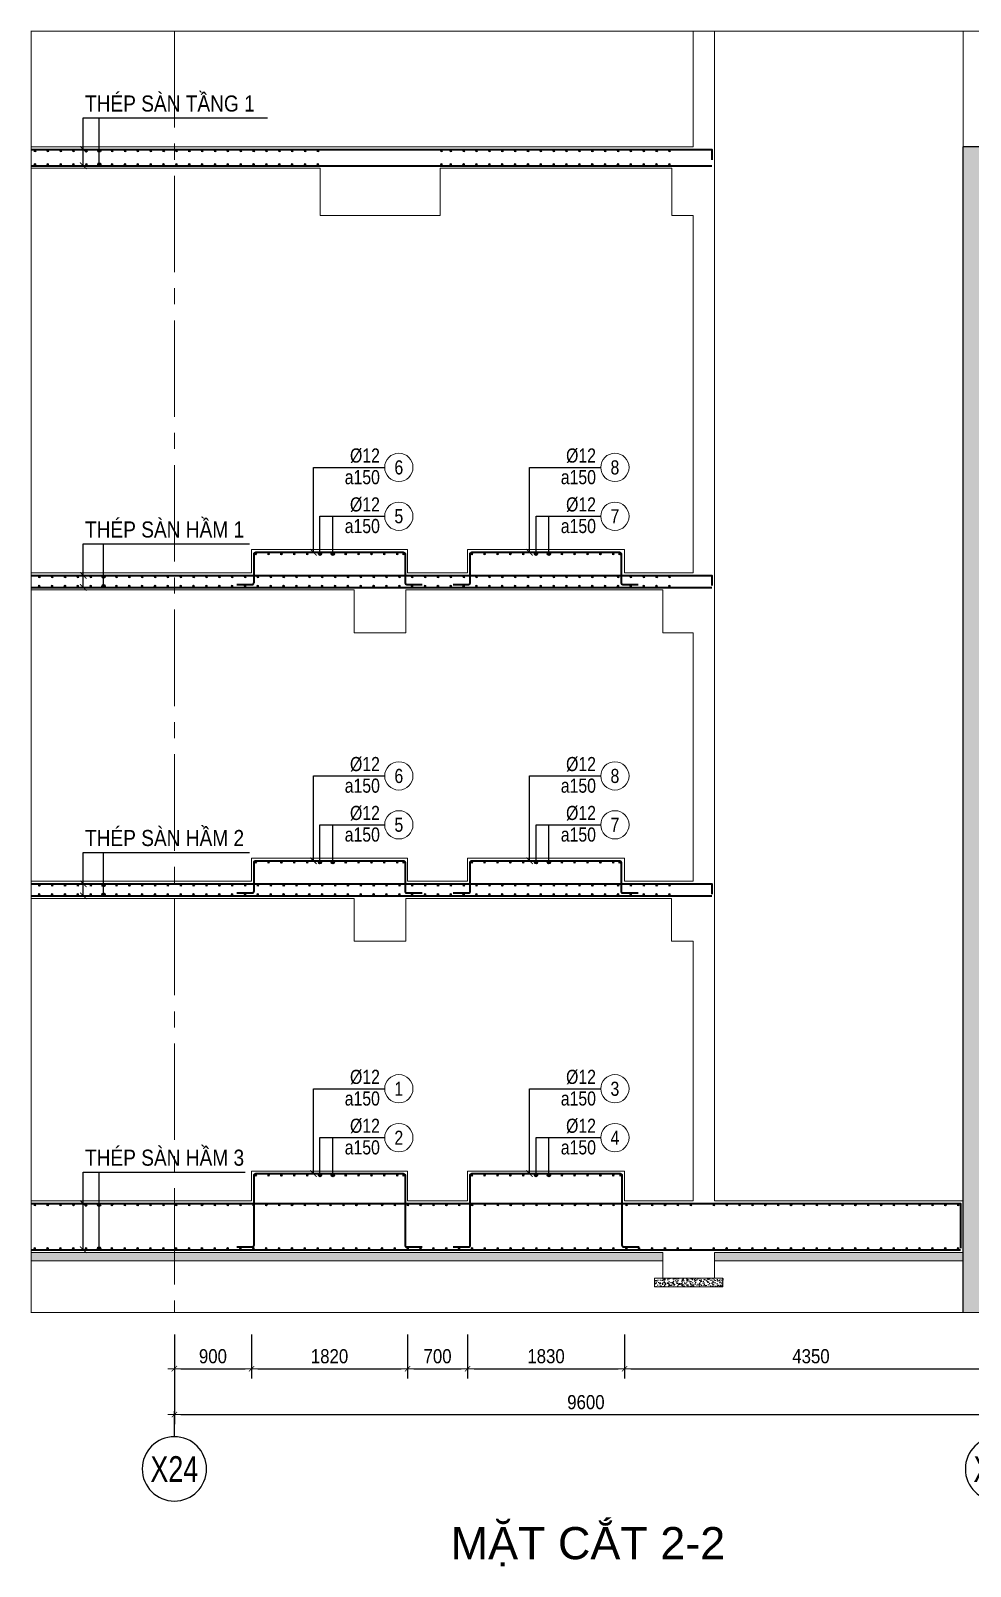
# Model space of a CAD drawing. Extents: x 517991 to 692152, y -83926 to 3506.
# Drawn here: x 531589 to 542547, y -82276 to -64359 of the extents above; entities that cross this region are included whole.
import ezdxf
from ezdxf.enums import TextEntityAlignment as Align

# ---------------------------------------------------------------- set-up
doc = ezdxf.new("R2010")
doc.units = 0
doc.header["$LTSCALE"] = 300
doc.header["$MEASUREMENT"] = 0
doc.linetypes.add('CENTER2', pattern=[1.125, 0.75, -0.125, 0.125, -0.125])
doc.linetypes.add('HIDDEN', pattern=[0.375, 0.25, -0.125])
doc.layers.get('0').update_dxf_attribs({"linetype": 'CONTINUOUS'})
doc.layers.get('DEFPOINTS').update_dxf_attribs({"linetype": 'CONTINUOUS'})
for name, color, linetype, lineweight in [('00-TT.Dim', 8, 'CONTINUOUS', 13), ('B-CONTOUR2', 2, 'CONTINUOUS', 40), ('kata_text', 7, 'CONTINUOUS', 30), ('kata_thep chu', 4, 'CONTINUOUS', 35), ('NDC_S_AXIS', 5, 'CENTER2', 15), ('NDC_S_DIM', 1, 'CONTINUOUS', 15), ('NDC_S_REBAR', 4, 'CONTINUOUS', 35), ('NDC_S_SLAB', 2, 'CONTINUOUS', 18), ('NDC_S_THIN LINE', 1, 'CONTINUOUS', 5), ('NDC_S_WALL', 6, 'CONTINUOUS', 25)]:
    doc.layers.add(name, color=color, linetype=linetype, lineweight=lineweight)
doc.layers.add('A-SYM', color=7, linetype='CONTINUOUS')
doc.styles.add('Heerim', font='', dxfattribs={"width": 0.8})
doc.styles.add('kata_text', font='arial.ttf', dxfattribs={"width": 0.8})
doc.styles.add('NDC_ARIAL', font='arial.ttf', dxfattribs={"width": 0.85})
doc.styles.add('NDC_DIM', font='', dxfattribs={"width": 0.75})
doc.styles.get("Standard").update_dxf_attribs({"font": 'arial.ttf'})
doc.styles.get('Heerim').set_extended_font_data('Dotum')
doc.styles.get('NDC_DIM').set_extended_font_data('Dotum')
doc.dimstyles.new('NDC_1-75', dxfattribs={"dimscale": 75, "dimtxt": 2.2, "dimasz": 1, "dimexe": 1.5, "dimexo": 0, "dimgap": 0.8, "dimtad": 1, "dimdec": 0, "dimdsep": 46, "dimtxsty": 'NDC_ARIAL', "dimblk": 'DIMMARK', "dimcen": 49999.938995, "dimdle": 1.5, "dimclrd": 1, "dimclre": 1, "dimclrt": 3, "dimadec": 0, "dimazin": 0, "dimtfac": 1, "dimtdec": 0, "dimtix": 1, "dimtmove": 1, "dimatfit": 3, "dimfxl": 1, "dimarcsym": 0})
doc.dimstyles.new('NDC_dim_25', dxfattribs={"dimscale": 25, "dimtxt": 2.2, "dimasz": 1.5, "dimexe": 1.5, "dimexo": 2.5, "dimgap": 1, "dimtad": 1, "dimdec": 0, "dimzin": 0, "dimdsep": 46, "dimtxsty": 'NDC_DIM', "dimblk": 'DIMMARK', "dimcen": 0.09, "dimdle": 1.2, "dimclrd": 1, "dimclre": 1, "dimclrt": 3, "dimadec": 0, "dimazin": 0, "dimtfac": 1, "dimtdec": 0, "dimtix": 1, "dimtofl": 0, "dimtmove": 0, "dimatfit": 3, "dimfxl": 6, "dimfxlon": 1, "dimtolj": 1, "dimtzin": 0, "dimarcsym": 0})
pattern_1 = [(50, (-126150, 0), (71.7260183, -6.2752135), [7.5, -82.5]), (355, (-126150, 0), (-13.875133, 75.219213), [6, -66]), (100.451444, (-126144.02, -0.52), (57.850885, 68.943999), [6.374019, -70.114211]), (46.1842, (-126150, 20), (106.724133, -16.551928), [11.25, -123.75]), (96.635635, (-126141.11, 18.62), (93.466195, 97.41186), [9.561034, -105.171376]), (351.184164, (-126150, 20), (93.466195, 97.41186), [9, -99]), (21, (-126140, 15), (59.690705, -40.261889), [7.5, -82.5]), (326, (-126140, 15), (24.331533, 72.5150045), [6, -66]), (71.451445, (-126135.026, 11.645), (84.022238, 32.253115), [6.374019, -70.114211]), (37.5, (-126150, 0), (1.2159855, 33.2893854), [0, -65.2, 0, -67, 0, -66.25]), (7.5, (-126150, 0), (26.3069537, 39.4411712), [0, -38.2, 0, -63.7, 0, -25.25]), (327.5, (-126172.3, 0), (53.3822436, -2.2554872), [0, -25, 0, -78, 0, -103.5]), (317.5, (-126182.3, 0), (58.318617, 10.0104982), [0, -32.5, 0, -51.8, 0, -73.5])]

# ---------------------------------------------------------------- blocks, each defined once
blk = doc.blocks.new('*U1')
for q in [(0, 0), (0, 2)]:
    blk.add_line((0, 4), q)
blk.add_circle((0, 9), 5)
at = {"style": 'Heerim', "width": 0.8}
blk.add_attdef('NO', text='', height=4, dxfattribs=at).set_placement((-0.01, 9.02), align=Align.MIDDLE_CENTER)
blk = doc.blocks.new('DIMMARK')
at = {"layer": 'NDC_S_DIM', "color": 1}
blk.add_line((-1.5, 0), (1, 0), dxfattribs=at)
at = {"layer": 'NDC_S_DIM', "color": 2, "const_width": 0.1}
blk.add_lwpolyline([(-0.42, -0.42), (0.42, 0.42)], dxfattribs=at)
blk = doc.blocks.new('*D342')
at = {"layer": 'DEFPOINTS', "color": 0, "transparency": 16777216}
for p in [(533264, -79570), (534164, -79570), (534164, -79971)]:
    blk.add_point(p, dxfattribs=at)
at = {"layer": 'NDC_S_DIM', "color": 1, "lineweight": -2, "transparency": 16777216}
for p, q in [((533264, -79570), (533264, -80083)), ((534164, -79570), (534164, -80083)), ((533339, -79971), (534089, -79971))]:
    blk.add_line(p, q, dxfattribs=at)
at = {"layer": 'NDC_S_DIM', "color": 1, "lineweight": -2, "transparency": 16777216, "xscale": 75, "yscale": 75, "zscale": 75, "rotation": 180}
blk.add_blockref('DIMMARK', (533264, -79971), dxfattribs=at)
at = {"layer": 'NDC_S_DIM', "color": 1, "lineweight": -2, "transparency": 16777216, "xscale": 75, "yscale": 75, "zscale": 75}
blk.add_blockref('DIMMARK', (534164, -79971), dxfattribs=at)
at = {"layer": 'NDC_S_DIM', "color": 3, "transparency": 16777216, "insert": (533714, -79826), "char_height": 165, "attachment_point": 5, "style": 'NDC_ARIAL'}
blk.add_mtext('900', dxfattribs=at)
blk = doc.blocks.new('*D343')
at = {"layer": 'DEFPOINTS', "color": 0, "transparency": 16777216}
for p in [(535984, -79570), (536684, -79570), (536684, -79971)]:
    blk.add_point(p, dxfattribs=at)
at = {"layer": 'NDC_S_DIM', "color": 1, "lineweight": -2, "transparency": 16777216}
for p, q in [((535984, -79570), (535984, -80083)), ((536684, -79570), (536684, -80083)), ((536059, -79971), (536609, -79971))]:
    blk.add_line(p, q, dxfattribs=at)
at = {"layer": 'NDC_S_DIM', "color": 1, "lineweight": -2, "transparency": 16777216, "xscale": 75, "yscale": 75, "zscale": 75, "rotation": 180}
blk.add_blockref('DIMMARK', (535984, -79971), dxfattribs=at)
at = {"layer": 'NDC_S_DIM', "color": 1, "lineweight": -2, "transparency": 16777216, "xscale": 75, "yscale": 75, "zscale": 75}
blk.add_blockref('DIMMARK', (536684, -79971), dxfattribs=at)
at = {"layer": 'NDC_S_DIM', "color": 3, "transparency": 16777216, "insert": (536334, -79826), "char_height": 165, "attachment_point": 5, "style": 'NDC_ARIAL'}
blk.add_mtext('700', dxfattribs=at)
blk = doc.blocks.new('*D344')
at = {"layer": 'DEFPOINTS', "color": 0, "transparency": 16777216}
for p in [(536684, -79570), (538514, -79570), (538514, -79971)]:
    blk.add_point(p, dxfattribs=at)
at = {"layer": 'NDC_S_DIM', "color": 1, "lineweight": -2, "transparency": 16777216}
for p, q in [((536684, -79570), (536684, -80083)), ((538514, -79570), (538514, -80083)), ((536759, -79971), (538439, -79971))]:
    blk.add_line(p, q, dxfattribs=at)
at = {"layer": 'NDC_S_DIM', "color": 1, "lineweight": -2, "transparency": 16777216, "xscale": 75, "yscale": 75, "zscale": 75, "rotation": 180}
blk.add_blockref('DIMMARK', (536684, -79971), dxfattribs=at)
at = {"layer": 'NDC_S_DIM', "color": 1, "lineweight": -2, "transparency": 16777216, "xscale": 75, "yscale": 75, "zscale": 75}
blk.add_blockref('DIMMARK', (538514, -79971), dxfattribs=at)
at = {"layer": 'NDC_S_DIM', "color": 3, "transparency": 16777216, "insert": (537599, -79826), "char_height": 165, "attachment_point": 5, "style": 'NDC_ARIAL'}
blk.add_mtext('1830', dxfattribs=at)
blk = doc.blocks.new('*D345')
at = {"layer": 'DEFPOINTS', "color": 0, "transparency": 16777216}
for p in [(533264, -79570), (542864, -79570), (542864, -80506)]:
    blk.add_point(p, dxfattribs=at)
at = {"layer": 'NDC_S_DIM', "color": 1, "lineweight": -2, "transparency": 16777216}
for p, q in [((533264, -79570), (533264, -80619)), ((542864, -79570), (542864, -80619)), ((533339, -80506), (542789, -80506))]:
    blk.add_line(p, q, dxfattribs=at)
at = {"layer": 'NDC_S_DIM', "color": 1, "lineweight": -2, "transparency": 16777216, "xscale": 75, "yscale": 75, "zscale": 75, "rotation": 180}
blk.add_blockref('DIMMARK', (533264, -80506), dxfattribs=at)
at = {"layer": 'NDC_S_DIM', "color": 1, "lineweight": -2, "transparency": 16777216, "xscale": 75, "yscale": 75, "zscale": 75}
blk.add_blockref('DIMMARK', (542864, -80506), dxfattribs=at)
at = {"layer": 'NDC_S_DIM', "color": 3, "transparency": 16777216, "insert": (538064, -80362), "char_height": 165, "attachment_point": 5, "style": 'NDC_ARIAL'}
blk.add_mtext('9600', dxfattribs=at)
blk = doc.blocks.new('*D341')
at = {"layer": 'DEFPOINTS', "color": 0, "transparency": 16777216}
for p in [(534164, -79570), (535984, -79570), (535984, -79971)]:
    blk.add_point(p, dxfattribs=at)
at = {"layer": 'NDC_S_DIM', "color": 1, "lineweight": -2, "transparency": 16777216}
for p, q in [((534164, -79570), (534164, -80083)), ((535984, -79570), (535984, -80083)), ((534239, -79971), (535909, -79971))]:
    blk.add_line(p, q, dxfattribs=at)
at = {"layer": 'NDC_S_DIM', "color": 1, "lineweight": -2, "transparency": 16777216, "xscale": 75, "yscale": 75, "zscale": 75, "rotation": 180}
blk.add_blockref('DIMMARK', (534164, -79971), dxfattribs=at)
at = {"layer": 'NDC_S_DIM', "color": 1, "lineweight": -2, "transparency": 16777216, "xscale": 75, "yscale": 75, "zscale": 75}
blk.add_blockref('DIMMARK', (535984, -79971), dxfattribs=at)
at = {"layer": 'NDC_S_DIM', "color": 3, "transparency": 16777216, "insert": (535074, -79826), "char_height": 165, "attachment_point": 5, "style": 'NDC_ARIAL'}
blk.add_mtext('1820', dxfattribs=at)
blk = doc.blocks.new('*D346')
at = {"layer": 'DEFPOINTS', "color": 0, "transparency": 16777216}
for p in [(538514, -79570), (542864, -79570), (542864, -79971)]:
    blk.add_point(p, dxfattribs=at)
at = {"layer": 'NDC_S_DIM', "color": 1, "lineweight": -2, "transparency": 16777216}
for p, q in [((538514, -79570), (538514, -80083)), ((542864, -79570), (542864, -80083)), ((538589, -79971), (542789, -79971))]:
    blk.add_line(p, q, dxfattribs=at)
at = {"layer": 'NDC_S_DIM', "color": 1, "lineweight": -2, "transparency": 16777216, "xscale": 75, "yscale": 75, "zscale": 75, "rotation": 180}
blk.add_blockref('DIMMARK', (538514, -79971), dxfattribs=at)
at = {"layer": 'NDC_S_DIM', "color": 1, "lineweight": -2, "transparency": 16777216, "xscale": 75, "yscale": 75, "zscale": 75}
blk.add_blockref('DIMMARK', (542864, -79971), dxfattribs=at)
at = {"layer": 'NDC_S_DIM', "color": 3, "transparency": 16777216, "insert": (540689, -79826), "char_height": 165, "attachment_point": 5, "style": 'NDC_ARIAL'}
blk.add_mtext('4350', dxfattribs=at)
blk = doc.blocks.new('kata_block_THEP')
at = {"layer": 'kata_thep chu', "color": 0}
for p, q in [((-0.5, 0), (0.5, 0)), ((-0.35, 0.35), (0.35, -0.35)), ((0.35, 0.35), (-0.35, -0.35)), ((0, 0.5), (0, -0.5))]:
    blk.add_line(p, q, dxfattribs=at)
at = {"layer": 'kata_thep chu', "color": 0, "const_width": 0.0833}
blk.add_lwpolyline([(-0.5, 0, 1), (0.5, 0, 1), (-0.5, 0, 1)], format="xyb", dxfattribs=at)
blk = doc.blocks.new('*U347')
at = {"layer": 'NDC_S_REBAR', "xscale": 24, "yscale": 24, "zscale": 24}
blk.add_blockref('kata_block_THEP', (0, 254), dxfattribs=at)
at = {"layer": 'NDC_S_REBAR', "xscale": -24, "yscale": 24, "zscale": 24, "rotation": 180}
blk.add_blockref('kata_block_THEP', (0, -254), dxfattribs=at)
blk = doc.blocks.new('*U348')
at = {"layer": 'NDC_S_REBAR', "color": 0, "linetype": 'ByBlock', "lineweight": -2, "transparency": 16777216}
for p in [(-2850, 0), (-2700, 0), (-2550, 0), (-2400, 0), (-2250, 0), (-2100, 0), (-1950, 0), (-1800, 0), (-1650, 0), (-1500, 0), (-1350, 0), (-1200, 0), (-1050, 0), (-900, 0), (-750, 0), (-600, 0), (-450, 0), (-300, 0), (-150, 0), (0, 0)]:
    blk.add_blockref('*U347', p, dxfattribs=at)
blk = doc.blocks.new('*U349')
at = {"layer": 'NDC_S_REBAR', "xscale": 24, "yscale": 24, "zscale": 24}
blk.add_blockref('kata_block_THEP', (0, 254), dxfattribs=at)
at = {"layer": 'NDC_S_REBAR', "xscale": -24, "yscale": 24, "zscale": 24, "rotation": 180}
blk.add_blockref('kata_block_THEP', (0, -254), dxfattribs=at)
blk = doc.blocks.new('*U350')
at = {"layer": 'NDC_S_REBAR', "color": 0, "linetype": 'ByBlock', "lineweight": -2, "transparency": 16777216}
for p in [(-7650, 0), (-7500, 0), (-7350, 0), (-7200, 0), (-7050, 0), (-6900, 0), (-6750, 0), (-6600, 0), (-6450, 0), (-6300, 0), (-6150, 0), (-6000, 0), (-5850, 0), (-5700, 0), (-5550, 0), (-5400, 0), (-5250, 0), (-5100, 0), (-4950, 0), (-4800, 0), (-4650, 0), (-4500, 0), (-4350, 0), (-4200, 0), (-4050, 0), (-3900, 0), (-3750, 0), (-3600, 0), (-3450, 0), (-3300, 0), (-3150, 0), (-3000, 0), (-2850, 0), (-2700, 0), (-2550, 0), (-2400, 0), (-2250, 0), (-2100, 0), (-1950, 0), (-1800, 0), (-1650, 0), (-1500, 0), (-1350, 0), (-1200, 0), (-1050, 0), (-900, 0), (-750, 0), (-600, 0), (-450, 0), (-300, 0), (-150, 0), (0, 0)]:
    blk.add_blockref('*U349', p, dxfattribs=at)
blk = doc.blocks.new('*U351')
at = {"layer": 'NDC_S_REBAR', "xscale": 24, "yscale": 24, "zscale": 24}
blk.add_blockref('kata_block_THEP', (0, 0), dxfattribs=at)
blk = doc.blocks.new('*U352')
at = {"layer": 'NDC_S_REBAR', "color": 0, "linetype": 'ByBlock', "lineweight": -2, "transparency": 16777216}
for p in [(0, 0), (150, 0), (300, 0), (450, 0), (600, 0), (750, 0), (900, 0), (1050, 0), (1200, 0), (1350, 0), (1500, 0), (1650, 0)]:
    blk.add_blockref('*U351', p, dxfattribs=at)
blk = doc.blocks.new('*U265')
blk.add_circle((2.5, 0), 2.5)
at = {"layer": 'kata_text', "color": 3, "style": 'kata_text', "width": 0.8}
for tag, p in [('DK2', (-0.85, 0.85)), ('KC2', (-0.85, -2.97))]:
    blk.add_attdef(tag, text='', height=2.5, dxfattribs=at).set_placement(p, align=Align.RIGHT)
at = {"layer": 'kata_text', "color": 7, "style": 'kata_text', "width": 0.8}
blk.add_attdef('SH3', text='', height=2.5, dxfattribs=at).set_placement((2.5, 0), align=Align.MIDDLE)
blk = doc.blocks.new('*U353')
at = {"layer": 'NDC_S_REBAR', "xscale": 24, "yscale": 24, "zscale": 24}
blk.add_blockref('kata_block_THEP', (0, 0), dxfattribs=at)
blk = doc.blocks.new('*U354')
at = {"layer": 'NDC_S_REBAR', "color": 0, "linetype": 'ByBlock', "lineweight": -2, "transparency": 16777216}
for p in [(0, 0), (150, 0), (300, 0), (450, 0), (600, 0), (750, 0), (900, 0), (1050, 0), (1200, 0), (1350, 0), (1500, 0), (1650, 0)]:
    blk.add_blockref('*U353', p, dxfattribs=at)
blk = doc.blocks.new('*U355')
at = {"layer": 'NDC_S_REBAR', "xscale": 24, "yscale": 24, "zscale": 24}
blk.add_blockref('kata_block_THEP', (0, 55), dxfattribs=at)
at = {"layer": 'NDC_S_REBAR', "xscale": -24, "yscale": 24, "zscale": 24, "rotation": 180}
blk.add_blockref('kata_block_THEP', (0, -55), dxfattribs=at)
blk = doc.blocks.new('*U356')
at = {"layer": 'NDC_S_REBAR', "color": 0, "linetype": 'ByBlock', "lineweight": -2, "transparency": 16777216}
for p in [(-7350, 0), (-7200, 0), (-7050, 0), (-6900, 0), (-6750, 0), (-6600, 0), (-6450, 0), (-6300, 0), (-6150, 0), (-6000, 0), (-5850, 0), (-5700, 0), (-5550, 0), (-5400, 0), (-5250, 0), (-5100, 0), (-4950, 0), (-4800, 0), (-4650, 0), (-4500, 0), (-4350, 0), (-4200, 0), (-4050, 0), (-3900, 0), (-3750, 0), (-3600, 0), (-3450, 0), (-3300, 0), (-3150, 0), (-3000, 0), (-2850, 0), (-2700, 0), (-2550, 0), (-2400, 0), (-2250, 0), (-2100, 0), (-1950, 0), (-1800, 0), (-1650, 0), (-1500, 0), (-1350, 0), (-1200, 0), (-1050, 0), (-900, 0), (-750, 0), (-600, 0), (-450, 0), (-300, 0), (-150, 0), (0, 0)]:
    blk.add_blockref('*U355', p, dxfattribs=at)
blk = doc.blocks.new('*U357')
at = {"layer": 'NDC_S_REBAR', "xscale": 24, "yscale": 24, "zscale": 24}
blk.add_blockref('kata_block_THEP', (0, 55), dxfattribs=at)
at = {"layer": 'NDC_S_REBAR', "xscale": -24, "yscale": 24, "zscale": 24, "rotation": 180}
blk.add_blockref('kata_block_THEP', (0, -55), dxfattribs=at)
blk = doc.blocks.new('*U358')
at = {"layer": 'NDC_S_REBAR', "color": 0, "linetype": 'ByBlock', "lineweight": -2, "transparency": 16777216}
for p in [(-7350, 0), (-7200, 0), (-7050, 0), (-6900, 0), (-6750, 0), (-6600, 0), (-6450, 0), (-6300, 0), (-6150, 0), (-6000, 0), (-5850, 0), (-5700, 0), (-5550, 0), (-5400, 0), (-5250, 0), (-5100, 0), (-4950, 0), (-4800, 0), (-4650, 0), (-4500, 0), (-4350, 0), (-4200, 0), (-4050, 0), (-3900, 0), (-3750, 0), (-3600, 0), (-3450, 0), (-3300, 0), (-3150, 0), (-3000, 0), (-2850, 0), (-2700, 0), (-2550, 0), (-2400, 0), (-2250, 0), (-2100, 0), (-1950, 0), (-1800, 0), (-1650, 0), (-1500, 0), (-1350, 0), (-1200, 0), (-1050, 0), (-900, 0), (-750, 0), (-600, 0), (-450, 0), (-300, 0), (-150, 0), (0, 0)]:
    blk.add_blockref('*U357', p, dxfattribs=at)
blk = doc.blocks.new('*U359')
at = {"layer": 'NDC_S_REBAR', "xscale": 24, "yscale": 24, "zscale": 24}
blk.add_blockref('kata_block_THEP', (0, 0), dxfattribs=at)
blk = doc.blocks.new('*U360')
at = {"layer": 'NDC_S_REBAR', "color": 0, "linetype": 'ByBlock', "lineweight": -2, "transparency": 16777216}
for p in [(0, 0), (150, 0), (300, 0), (450, 0), (600, 0), (750, 0), (900, 0), (1050, 0), (1200, 0), (1350, 0), (1500, 0), (1650, 0)]:
    blk.add_blockref('*U359', p, dxfattribs=at)
blk = doc.blocks.new('*U361')
at = {"layer": 'NDC_S_REBAR', "xscale": 24, "yscale": 24, "zscale": 24}
blk.add_blockref('kata_block_THEP', (0, 0), dxfattribs=at)
blk = doc.blocks.new('*U362')
at = {"layer": 'NDC_S_REBAR', "color": 0, "linetype": 'ByBlock', "lineweight": -2, "transparency": 16777216}
for p in [(0, 0), (150, 0), (300, 0), (450, 0), (600, 0), (750, 0), (900, 0), (1050, 0), (1200, 0), (1350, 0), (1500, 0), (1650, 0)]:
    blk.add_blockref('*U361', p, dxfattribs=at)
blk = doc.blocks.new('*U363')
at = {"layer": 'NDC_S_REBAR', "xscale": 24, "yscale": 24, "zscale": 24}
blk.add_blockref('kata_block_THEP', (0, 0), dxfattribs=at)
blk = doc.blocks.new('*U364')
at = {"layer": 'NDC_S_REBAR', "color": 0, "linetype": 'ByBlock', "lineweight": -2, "transparency": 16777216}
for p in [(0, 0), (150, 0), (300, 0), (450, 0), (600, 0), (750, 0), (900, 0), (1050, 0), (1200, 0), (1350, 0), (1500, 0), (1650, 0)]:
    blk.add_blockref('*U363', p, dxfattribs=at)
blk = doc.blocks.new('*U365')
at = {"layer": 'NDC_S_REBAR', "xscale": 24, "yscale": 24, "zscale": 24}
blk.add_blockref('kata_block_THEP', (0, 0), dxfattribs=at)
blk = doc.blocks.new('*U366')
at = {"layer": 'NDC_S_REBAR', "color": 0, "linetype": 'ByBlock', "lineweight": -2, "transparency": 16777216}
for p in [(0, 0), (150, 0), (300, 0), (450, 0), (600, 0), (750, 0), (900, 0), (1050, 0), (1200, 0), (1350, 0), (1500, 0), (1650, 0)]:
    blk.add_blockref('*U365', p, dxfattribs=at)
blk = doc.blocks.new('*U627')
at = {"layer": 'NDC_S_REBAR', "xscale": 24, "yscale": 24, "zscale": 24}
blk.add_blockref('kata_block_THEP', (0, 80), dxfattribs=at)
at = {"layer": 'NDC_S_REBAR', "xscale": -24, "yscale": 24, "zscale": 24, "rotation": 180}
blk.add_blockref('kata_block_THEP', (0, -80), dxfattribs=at)
blk = doc.blocks.new('*U628')
at = {"layer": 'NDC_S_DIM', "color": 0, "linetype": 'ByBlock', "lineweight": -2, "transparency": 16777216}
for p in [(-2550, 0), (-2400, 0), (-2250, 0), (-2100, 0), (-1950, 0), (-1800, 0), (-1650, 0), (-1500, 0), (-1350, 0), (-1200, 0), (-1050, 0), (-900, 0), (-750, 0), (-600, 0), (-450, 0), (-300, 0), (-150, 0), (0, 0)]:
    blk.add_blockref('*U627', p, dxfattribs=at)
blk = doc.blocks.new('*U629')
at = {"layer": 'NDC_S_REBAR', "xscale": 24, "yscale": 24, "zscale": 24}
blk.add_blockref('kata_block_THEP', (0, 80), dxfattribs=at)
at = {"layer": 'NDC_S_REBAR', "xscale": -24, "yscale": 24, "zscale": 24, "rotation": 180}
blk.add_blockref('kata_block_THEP', (0, -80), dxfattribs=at)
blk = doc.blocks.new('*U630')
at = {"layer": 'NDC_S_DIM', "color": 0, "linetype": 'ByBlock', "lineweight": -2, "transparency": 16777216}
for p in [(-3300, 0), (-3150, 0), (-3000, 0), (-2850, 0), (-2700, 0), (-2550, 0), (-2400, 0), (-2250, 0), (-2100, 0), (-1950, 0), (-1800, 0), (-1650, 0), (-1500, 0), (-1350, 0), (-1200, 0), (-1050, 0), (-900, 0), (-750, 0), (-600, 0), (-450, 0), (-300, 0), (-150, 0), (0, 0)]:
    blk.add_blockref('*U629', p, dxfattribs=at)

msp = doc.modelspace()

# ---------------------------------------------------------------- hatches: boundary and pattern name
at = {"layer": '00-TT.Dim'}
h = msp.add_hatch(dxfattribs=at)
h.set_pattern_fill('BT-01', color=256, scale=50, pattern_type=2)
h.set_pattern_definition([(50, (-126150, 1376.93), (358.63009, -31.37607), [37.5, -412.5]), (355, (-126150, 1376.93), (-69.37567, 376.09607), [30, -330]), (100.4514, (-126120.1, 1374.3), (289.25469, 344.71977), [31.8701, -350.57106]), (46.1842, (-126150, 1476.93), (533.62052, -82.7595), [56.25, -618.75]), (96.6356, (-126105.53, 1470.03), (467.33135, 487.05894), [47.80514, -525.8565]), (351.1842, (-126150, 1476.93), (467.33097, 487.0593), [45, -495]), (21, (-126100, 1451.93), (298.45353, -201.30945), [37.5, -412.5]), (326, (-126100, 1451.93), (121.65767, 362.57502), [30, -330]), (71.4514, (-126075.13, 1435.15), (420.11131, 161.26525), [31.8701, -350.57106]), (37.5, (-126150, 1376.93), (6.079928, 166.446927), [0, -326, 0, -335, 0, -331.25]), (7.5, (-126150, 1376.93), (131.53477, 197.205856), [0, -191, 0, -318.5, 0, -126.25]), (327.5, (-126261.5, 1376.93), (266.911218, -11.277436), [0, -125, 0, -390, 0, -517.5]), (317.5, (-126311.5, 1376.93), (291.593085, 50.05249), [0, -162.5, 0, -259, 0, -367.5]), (45, (-126150, 1376.93), (-150.26019, 150.26019), []), (45, (-126150, 1438.18), (-150.26019, 150.26019), [])])
h.paths.add_polyline_path([(542864.3, -65713.8), (542464.3, -65713.8), (542464.3, -79313.8), (542864.3, -79313.8)])
h.paths.add_polyline_path([(543264.3, -65713.8), (542864.3, -65713.8), (542864.3, -79313.8), (543264.3, -79313.8)])
h = msp.add_hatch(dxfattribs=at)
h.set_pattern_fill('AR-CONC', color=256, scale=10)
h.set_pattern_definition(pattern_1)
h.paths.add_polyline_path([(533264.3, -78613.8), (531594, -78613.8), (531594, -78713.8), (533264.3, -78713.8)])
h.paths.add_polyline_path([(538962.8, -78613.8), (533264.3, -78613.8), (533264.3, -78713.8), (538962.8, -78713.8)])
h = msp.add_hatch(dxfattribs=at)
h.set_pattern_fill('AR-CONC', color=256, scale=10)
h.set_pattern_definition(pattern_1)
h.paths.add_polyline_path([(542464.3, -78613.8), (539562.8, -78613.8), (539562.8, -78713.8), (542464.3, -78713.8)])
h = msp.add_hatch(dxfattribs=at)
h.set_pattern_fill('AR-CONC', color=256, scale=10)
h.set_pattern_definition(pattern_1)
h.paths.add_polyline_path([(539662.8, -78913.8), (538862.8, -78913.8), (538862.8, -79013.8), (539662.8, -79013.8)])

# ---------------------------------------------------------------- linework, layer by layer
for points in [[(538962.8, -78713.8), (531594, -78713.8)], [(542464.3, -78713.8), (539562.8, -78713.8)]]:
    msp.add_lwpolyline(points, dxfattribs=at)
msp.add_lwpolyline([(538862.8, -79013.8), (539662.8, -79013.8), (539662.8, -78913.8), (538862.8, -78913.8)], close=True, dxfattribs=at)
at = {"layer": 'B-CONTOUR2', "color": 0, "const_width": 10}
msp.add_lwpolyline([(531594, -79313.8), (543306.7, -79313.8), (543306.7, -64363.8), (531594, -64363.8)], close=True, dxfattribs=at)
at = {"layer": 'NDC_S_AXIS', "ltscale": 5}
msp.add_lwpolyline([(533264.3, -64363.8), (533264.3, -79313.8)], dxfattribs=at)
at = {"layer": 'NDC_S_REBAR'}
for points in [[(531594, -65743.8), (539534.3, -65743.8), (539534.3, -65863.8)], [(531594, -65933.8), (539534.3, -65933.8)], [(531594, -70713.8), (539534.3, -70713.8), (539534.3, -70833.8)], [(531594, -70853.8), (539534.3, -70853.8)], [(531594, -74313.8), (539534.3, -74313.8), (539534.3, -74433.8)], [(531594, -74453.8), (539534.3, -74453.8)], [(531594, -78043.8), (542434, -78043.8), (542434, -78563.8)], [(531594, -78583.8), (542434, -78583.8)]]:
    msp.add_lwpolyline(points, dxfattribs=at)
for points in [[(533994.3, -70819.2), (534174.3, -70819.2, 0.4142136), (534194.3, -70799.2), (534194.3, -70463.8, -0.4142136), (534214.3, -70443.8), (535934.3, -70443.8, -0.4142136), (535954.3, -70463.8), (535954.3, -70799.2, 0.4142136), (535974.3, -70819.2), (536154.3, -70819.2)], [(536514.3, -70819.2), (536694.3, -70819.2, 0.4142136), (536714.3, -70799.2), (536714.3, -70463.8, -0.4142136), (536734.3, -70443.8), (538454.3, -70443.8, -0.4142136), (538474.3, -70463.8), (538474.3, -70799.2, 0.4142136), (538494.3, -70819.2), (538674.3, -70819.2)], [(533994.3, -74419.2), (534174.3, -74419.2, 0.4142136), (534194.3, -74399.2), (534194.3, -74063.8, -0.4142136), (534214.3, -74043.8), (535934.3, -74043.8, -0.4142136), (535954.3, -74063.8), (535954.3, -74399.2, 0.4142136), (535974.3, -74419.2), (536154.3, -74419.2)], [(536514.3, -74419.2), (536694.3, -74419.2, 0.4142136), (536714.3, -74399.2), (536714.3, -74063.8, -0.4142136), (536734.3, -74043.8), (538454.3, -74043.8, -0.4142136), (538474.3, -74063.8), (538474.3, -74399.2, 0.4142136), (538494.3, -74419.2), (538674.3, -74419.2)], [(533994.3, -78548.8), (534174.3, -78548.8, 0.4142136), (534194.3, -78528.8), (534194.3, -77713.8, -0.4142136), (534214.3, -77693.8), (535934.3, -77693.8, -0.4142136), (535954.3, -77713.8), (535954.3, -78528.8, 0.4142136), (535974.3, -78548.8), (536154.3, -78548.8)], [(536514.3, -78548.8), (536694.3, -78548.8, 0.4142136), (536714.3, -78528.8), (536714.3, -77713.8, -0.4142136), (536734.3, -77693.8), (538464.3, -77693.8, -0.4142136), (538484.3, -77713.8), (538484.3, -78528.8, 0.4142136), (538504.3, -78548.8), (538684.3, -78548.8)]]:
    msp.add_lwpolyline(points, format="xyb", dxfattribs=at)
at = {"layer": 'NDC_S_SLAB'}
for points in [[(531594, -65713.8), (539314.3, -65713.8), (539314.3, -64363.8)], [(542463.1, -78013.8), (539564.3, -78013.8), (539564.3, -64363.8)], [(542464.3, -65713.8), (542464.3, -64363.8)], [(531594, -70683.8), (534164.3, -70683.8), (534164.3, -70413.8), (535984.3, -70413.8), (535984.3, -70683.8), (536684.3, -70683.8), (536684.3, -70413.8), (538514.3, -70413.8), (538514.3, -70683.8), (539314.3, -70683.8), (539314.3, -66513.8), (539064.3, -66513.8), (539064.3, -65963.8), (536364.3, -65963.8), (536364.3, -66513.8), (534964.3, -66513.8), (534964.3, -65963.8), (531594, -65963.8)], [(531594, -74283.8), (534164.3, -74283.8), (534164.3, -74013.8), (535984.3, -74013.8), (535984.3, -74283.8), (536684.3, -74283.8), (536684.3, -74013.8), (538514.3, -74013.8), (538514.3, -74283.8), (539314.3, -74283.8), (539314.3, -71383.8), (538962.8, -71383.8), (538962.8, -70883.8), (535962.8, -70883.8), (535962.8, -71383.8), (535362.8, -71383.8), (535362.8, -70883.8), (531594, -70883.8)], [(531594, -78013.8), (534164.3, -78013.8), (534164.3, -77663.8), (535984.3, -77663.8), (535984.3, -78013.8), (536684.3, -78013.8), (536684.3, -77663.8), (538514.3, -77663.8), (538514.3, -78013.8), (539314.3, -78013.8), (539314.3, -74983.8), (539062.8, -74983.8), (539062.8, -74483.8), (535962.8, -74483.8), (535962.8, -74983.8), (535362.8, -74983.8), (535362.8, -74483.8), (531594, -74483.8)], [(531594, -78613.8), (538962.8, -78613.8), (538962.8, -78913.8), (539562.8, -78913.8), (539562.8, -78613.8), (542464.3, -78613.8)]]:
    msp.add_lwpolyline(points, dxfattribs=at)
at = {"layer": 'NDC_S_WALL'}
for points in [[(542464.3, -79313.8), (542464.3, -65713.8)], [(543264.3, -79313.8), (543264.3, -65713.8), (542464.3, -65713.8)]]:
    msp.add_lwpolyline(points, dxfattribs=at)

# ---------------------------------------------------------------- block references
at = {"layer": 'A-SYM'}
ref = msp.add_blockref('*U1', (533264.3, -80464.9), dxfattribs=dict(at, xscale=-75, yscale=75, zscale=75, rotation=180))
ref.add_attrib('NO', 'X24', dxfattribs={"layer": '0', "height": 300, "style": 'Heerim', "width": 0.8}).set_placement((533263.8, -81141.2), align=Align.MIDDLE_CENTER)
ref = msp.add_blockref('*U1', (542864.3, -80464.9), dxfattribs=dict(at, xscale=-75, yscale=75, zscale=75, rotation=180))
ref.add_attrib('NO', 'X25', dxfattribs={"layer": '0', "height": 300, "style": 'Heerim', "width": 0.8}).set_placement((542863.8, -81141.2), align=Align.MIDDLE_CENTER)
at = {"layer": 'NDC_S_DIM'}
for name, p in [('*U630', (534938.9, -65838.8)), ('*U628', (539038.9, -65838.8))]:
    msp.add_blockref(name, p, dxfattribs=at)
at = {"layer": 'NDC_S_REBAR', "xscale": 24, "yscale": 24, "zscale": 24}
for p in [(536378.8, -65758.9), (535937.9, -70461.5), (538457.9, -70461.5), (535937.9, -74061.5), (538457.9, -74061.5), (535936.6, -77711.5), (538466.6, -77711.5)]:
    msp.add_blockref('kata_block_THEP', p, dxfattribs=at)
at = {"layer": 'NDC_S_REBAR', "xscale": -24, "yscale": 24, "zscale": 24, "rotation": 180}
msp.add_blockref('kata_block_THEP', (536378.8, -65918.7), dxfattribs=at)
at = {"layer": 'NDC_S_REBAR'}
for name, p in [('*U364', (534212.1, -70461.5)), ('*U366', (536732.1, -70461.5)), ('*U358', (539038.9, -70783.8)), ('*U360', (534212.1, -74061.5)), ('*U362', (536732.1, -74061.5)), ('*U356', (539038.9, -74383.8)), ('*U352', (534212.1, -77711.5)), ('*U354', (536732.1, -77711.5)), ('*U350', (539286.5, -78312.9)), ('*U348', (542406.2, -78312.9))]:
    msp.add_blockref(name, p, dxfattribs=at)
at = {"layer": 'NDC_S_THIN LINE', "xscale": 66, "yscale": 66, "zscale": 66}
for p, values in [((535717.3, -69454), {'SH3': '6', 'DK2': '%%c12', 'KC2': 'a150'}), ((538237.3, -69454), {'SH3': '8', 'DK2': '%%c12', 'KC2': 'a150'}), ((535717.3, -70024.5), {'SH3': '5', 'DK2': '%%c12', 'KC2': 'a150'}), ((538237.3, -70024.5), {'SH3': '7', 'DK2': '%%c12', 'KC2': 'a150'}), ((535717.3, -73054), {'SH3': '6', 'DK2': '%%c12', 'KC2': 'a150'}), ((538237.3, -73054), {'SH3': '8', 'DK2': '%%c12', 'KC2': 'a150'}), ((535717.3, -73624.5), {'SH3': '5', 'DK2': '%%c12', 'KC2': 'a150'}), ((538237.3, -73624.5), {'SH3': '7', 'DK2': '%%c12', 'KC2': 'a150'}), ((535717.3, -76704), {'SH3': '1', 'DK2': '%%c12', 'KC2': 'a150'}), ((538237.3, -76704), {'SH3': '3', 'DK2': '%%c12', 'KC2': 'a150'}), ((535717.3, -77274.5), {'SH3': '2', 'DK2': '%%c12', 'KC2': 'a150'}), ((538237.3, -77274.5), {'SH3': '4', 'DK2': '%%c12', 'KC2': 'a150'})]:
    msp.add_blockref('*U265', p, dxfattribs=at).add_auto_attribs(values)

# ---------------------------------------------------------------- texts
at = {"style": 'NDC_ARIAL', "width": 0.85}
for s, p in [('THÉP SÀN TẦNG 1', (532222.1, -65302.1)), ('THÉP SÀN HẦM 1', (532222.1, -70272.1)), ('THÉP SÀN HẦM 2', (532222.1, -73872.1)), ('THÉP SÀN HẦM 3', (532222.1, -77602.1))]:
    msp.add_text(s, height=187.5, dxfattribs=at).set_placement(p)
at = {"linetype": 'HIDDEN'}
msp.add_text('MẶT CẮT 2-2', height=375, dxfattribs=at).set_placement((536487.1, -82193.3))

# ---------------------------------------------------------------- dimensions: what is measured, and where the dimension line sits
at = {"layer": 'NDC_S_DIM'}
for base, p1, p2, picture, middle in [((534164.3, -79970.5), (533264.3, -79570.1), (534164.3, -79570.1), '*D342', (533714.3, -79826.3)), ((542864.3, -80506.5), (533264.3, -79570.1), (542864.3, -79570.1), '*D345', (538064.3, -80362.3)), ((535984.3, -79970.5), (534164.3, -79570.1), (535984.3, -79570.1), '*D341', (535074.3, -79826.3)), ((536684.3, -79970.5), (535984.3, -79570.1), (536684.3, -79570.1), '*D343', (536334.3, -79826.3)), ((538514.3, -79970.5), (536684.3, -79570.1), (538514.3, -79570.1), '*D344', (537599.3, -79826.2)), ((542864.3, -79970.5), (538514.3, -79570.1), (542864.3, -79570.1), '*D346', (540689.3, -79826.2))]:
    dim = msp.add_linear_dim(base=base, p1=p1, p2=p2, dimstyle='NDC_1-75', dxfattribs=at)
    dim.commit()
    dim.dimension.update_dxf_attribs({"geometry": picture, "text_midpoint": middle})

# ---------------------------------------------------------------- leaders
for points in [[(532201.5, -65933.8), (532201.5, -65377.1), (534182.4, -65377.1)], [(532201.5, -65743.8), (532201.5, -65377.1), (534182.4, -65377.1)], [(534886, -70443.8), (534886, -69454), (535717.3, -69454)], [(537406, -70443.8), (537406, -69454), (538237.3, -69454)], [(532201.5, -70853.8), (532201.5, -70347.1), (533903.8, -70347.1)], [(532201.5, -70713.8), (532201.5, -70347.1), (533903.8, -70347.1)], [(534886, -74043.8), (534886, -73054), (535717.3, -73054)], [(537406, -74043.8), (537406, -73054), (538237.3, -73054)], [(532201.5, -74453.8), (532201.5, -73947.1), (533903.8, -73947.1)], [(532201.5, -74313.8), (532201.5, -73947.1), (533903.8, -73947.1)], [(534886, -77693.8), (534886, -76704), (535717.3, -76704)], [(537406, -77693.8), (537406, -76704), (538237.3, -76704)], [(532201.5, -78583.8), (532201.5, -77677.1), (533903.8, -77677.1)], [(532201.5, -78043.8), (532201.5, -77677.1), (533903.8, -77677.1)]]:
    msp.add_leader(points, dimstyle='NDC_1-75', override={"dimlfac": 0.5, "dimldrblk": 'ARCHTICK'}, dxfattribs=at)
at = {"layer": 'NDC_S_THIN LINE'}
for points, override in [([(532388.9, -65918.7), (532388.9, -65377.1), (534351.6, -65377.1)], {"dimldrblk": 'DotBlank'}), ([(532388.9, -65758.9), (532388.9, -65377.1), (534351.6, -65377.1)], {"dimldrblk": 'DotBlank'}), ([(534962.1, -70461.5), (534962.1, -70024.5), (535717.3, -70024.5)], {"dimasz": 1.5, "dimldrblk": 'DotBlank'}), ([(535112.1, -70461.5), (535112.1, -70024.5), (535717.3, -70024.5)], {"dimasz": 1.5, "dimldrblk": 'DotBlank'}), ([(537482.1, -70461.5), (537482.1, -70024.5), (538237.3, -70024.5)], {"dimasz": 1.5, "dimldrblk": 'DotBlank'}), ([(537632.1, -70461.5), (537632.1, -70024.5), (538237.3, -70024.5)], {"dimasz": 1.5, "dimldrblk": 'DotBlank'}), ([(532438.9, -70838.7), (532438.9, -70347.1), (534141.2, -70347.1)], {"dimldrblk": 'DotBlank'}), ([(532438.9, -70728.9), (532438.9, -70347.1), (534141.2, -70347.1)], {"dimldrblk": 'DotBlank'}), ([(534962.1, -74061.5), (534962.1, -73624.5), (535717.3, -73624.5)], {"dimasz": 1.5, "dimldrblk": 'DotBlank'}), ([(535112.1, -74061.5), (535112.1, -73624.5), (535717.3, -73624.5)], {"dimasz": 1.5, "dimldrblk": 'DotBlank'}), ([(537482.1, -74061.5), (537482.1, -73624.5), (538237.3, -73624.5)], {"dimasz": 1.5, "dimldrblk": 'DotBlank'}), ([(537632.1, -74061.5), (537632.1, -73624.5), (538237.3, -73624.5)], {"dimasz": 1.5, "dimldrblk": 'DotBlank'}), ([(532438.9, -74438.7), (532438.9, -73947.1), (534141.2, -73947.1)], {"dimldrblk": 'DotBlank'}), ([(532438.9, -74328.9), (532438.9, -73947.1), (534141.2, -73947.1)], {"dimldrblk": 'DotBlank'}), ([(534962.1, -77711.5), (534962.1, -77274.5), (535717.3, -77274.5)], {"dimasz": 1.5, "dimldrblk": 'DotBlank'}), ([(535112.1, -77711.5), (535112.1, -77274.5), (535717.3, -77274.5)], {"dimasz": 1.5, "dimldrblk": 'DotBlank'}), ([(537482.1, -77711.5), (537482.1, -77274.5), (538237.3, -77274.5)], {"dimasz": 1.5, "dimldrblk": 'DotBlank'}), ([(537632.1, -77711.5), (537632.1, -77274.5), (538237.3, -77274.5)], {"dimasz": 1.5, "dimldrblk": 'DotBlank'}), ([(532386.5, -78566.8), (532386.5, -77677.1), (534088.8, -77677.1)], {"dimldrblk": 'DotBlank'}), ([(532386.5, -78058.9), (532386.5, -77677.1), (534088.8, -77677.1)], {"dimldrblk": 'DotBlank'})]:
    msp.add_leader(points, dimstyle='NDC_dim_25', override=override, dxfattribs=at)

doc.saveas('drawing.dxf')
